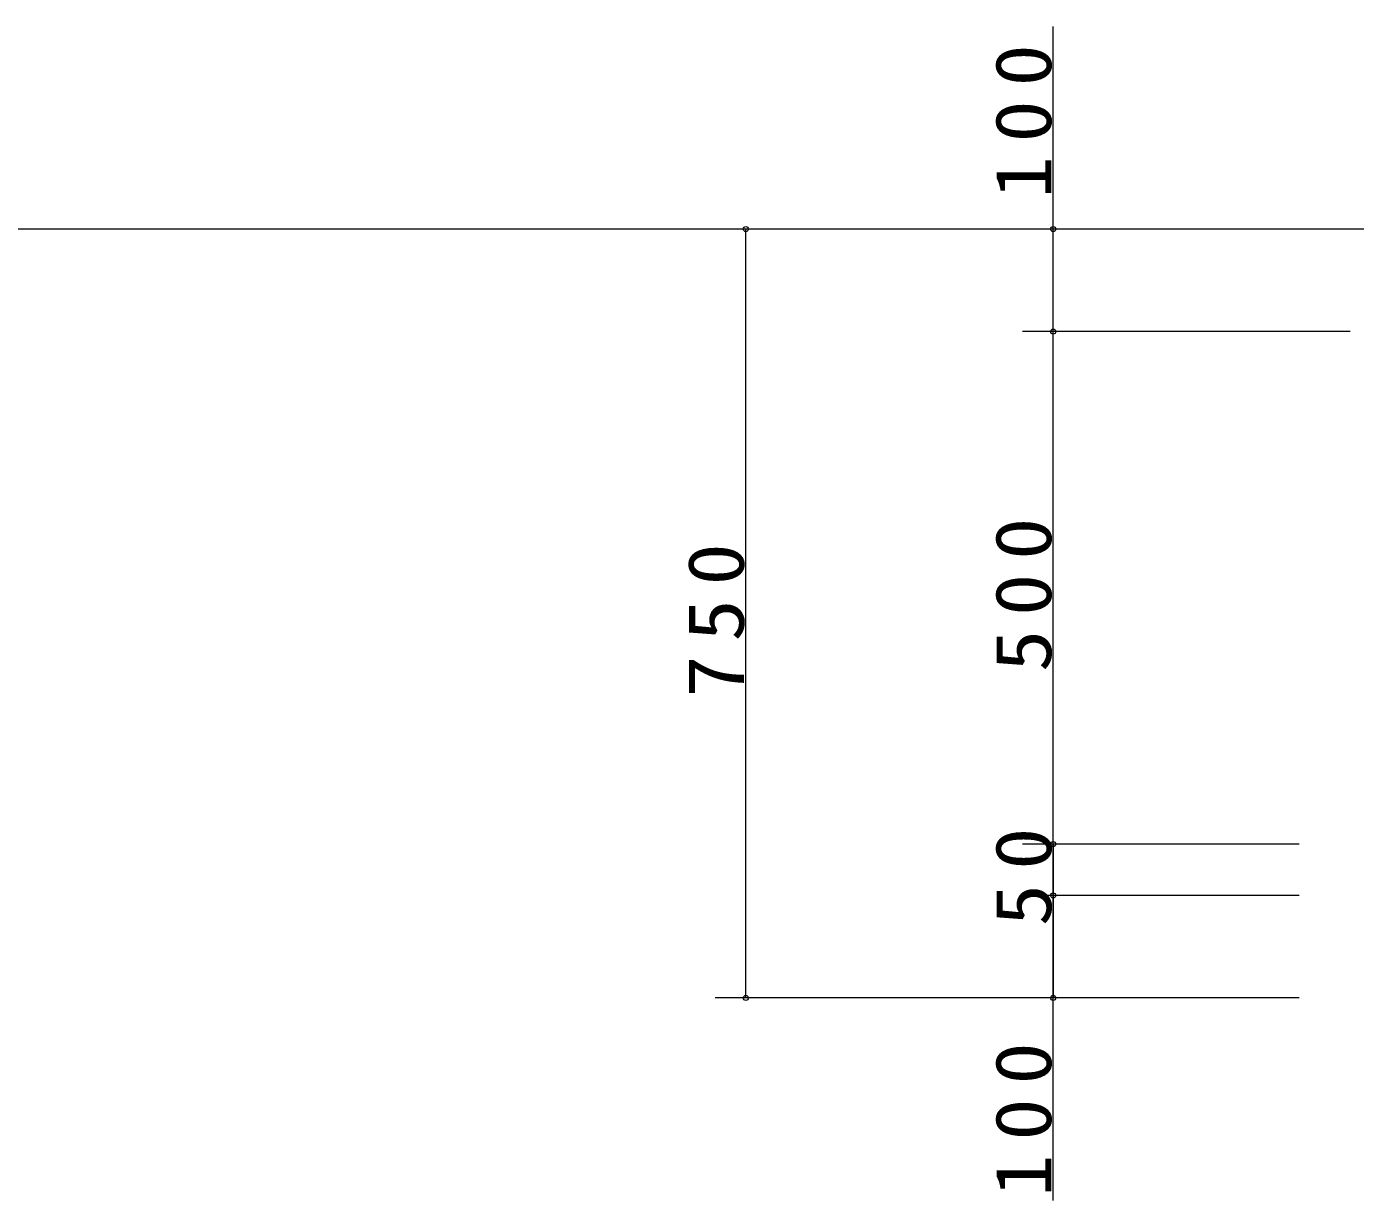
# Model space of a CAD drawing. Units: millimetres at full size. Extents: x -11724 to 54, y -1854 to 8010.
# Drawn here: x -8397 to -7100, y 1489 to 2634 of the extents above; entities that cross this region are included whole.
import ezdxf

# ---------------------------------------------------------------- set-up
doc = ezdxf.new("R2010")
doc.units = ezdxf.units.MM
doc.layers.add('線', color=2, linetype='Continuous', lineweight=25)
doc.layers.add('補助', color=2, linetype='Continuous', lineweight=13)
doc.styles.add('ＭＳ ゴシック', font='')
doc.styles.get('ＭＳ ゴシック').set_extended_font_data('MS Gothic')

# ---------------------------------------------------------------- blocks, each defined once
blk = doc.blocks.new('dimension_origin')
at = {"color": 0, "linetype": 'Continuous', "lineweight": -2}
blk.add_circle((0, 0), 1.25, dxfattribs=at)

msp = doc.modelspace()

# ---------------------------------------------------------------- linework, layer by layer
at = {"layer": '線', "color": 7, "lineweight": 13}
for p, q in [((-6770.462, 2436.198), (-10393.581, 2436.198)), ((-7394.662, 1836.198), (-7394.662, 1686.198))]:
    msp.add_line(p, q, dxfattribs=at)
at = {"layer": '補助'}
for p, q in [((-7394.662, 2336.198), (-7394.662, 2633.769)), ((-7154.662, 2436.198), (-7724.662, 2436.198)), ((-7694.662, 1686.198), (-7694.662, 2436.198)), ((-7154.662, 2436.198), (-7424.662, 2436.198)), ((-7104.662, 2336.198), (-7424.662, 2336.198)), ((-7104.662, 2336.198), (-7424.662, 2336.198)), ((-7394.662, 1836.198), (-7394.662, 2336.198)), ((-7154.662, 1836.198), (-7424.662, 1836.198)), ((-7154.662, 1836.198), (-7424.662, 1836.198)), ((-7394.662, 1783.198), (-7394.662, 1839.198)), ((-7154.662, 1786.198), (-7424.662, 1786.198)), ((-7154.662, 1786.198), (-7424.662, 1786.198)), ((-7394.662, 1488.626), (-7394.662, 1786.198)), ((-7154.662, 1686.198), (-7724.662, 1686.198)), ((-7154.662, 1686.198), (-7424.662, 1686.198))]:
    msp.add_line(p, q, dxfattribs=at)

# ---------------------------------------------------------------- block references
at = {"layer": '補助', "xscale": 2, "yscale": 2}
for p, rotation in [((-7694.662, 2436.198), 270), ((-7394.662, 2436.198), 270), ((-7394.662, 2336.198), 90), ((-7394.662, 2336.198), 270), ((-7394.662, 1836.198), 90), ((-7394.662, 1836.198), 90), ((-7394.662, 1786.198), 270), ((-7394.662, 1786.198), 270), ((-7694.662, 1686.198), 90), ((-7394.662, 1686.198), 90)]:
    msp.add_blockref('dimension_origin', p, dxfattribs=dict(at, rotation=rotation))

# ---------------------------------------------------------------- texts
at = {"layer": '補助', "char_height": 54.99, "attachment_point": 8, "rotation": 90, "style": 'ＭＳ ゴシック'}
for s, insert in [('\\T1.33;\\W1.1;100', (-7395.662, 2548.055)), ('\\T1.33;\\W1.1;500', (-7395.662, 2086.198)), ('\\T1.33;\\W1.1;750', (-7695.662, 2061.198)), ('\\T1.34;\\W1.1;50', (-7395.662, 1811.198)), ('\\T1.33;\\W1.1;100', (-7395.662, 1574.341))]:
    msp.add_mtext(s, dxfattribs=dict(at, insert=insert))

doc.saveas('drawing.dxf')
